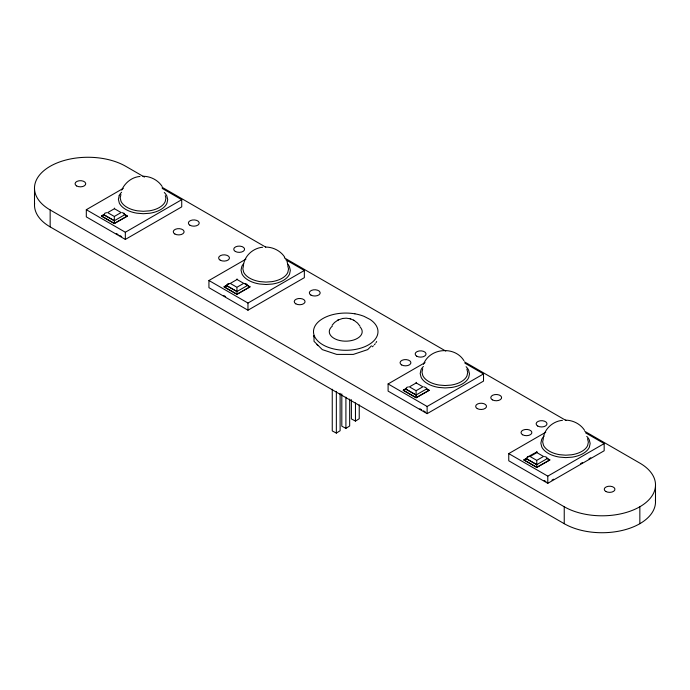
<?xml version="1.0" encoding="UTF-8"?>
<svg xmlns="http://www.w3.org/2000/svg" width="690" height="690" viewBox="0 0 690 690"><rect width="100%" height="100%" fill="white"/><g stroke="black" fill="none" stroke-linecap="round" stroke-linejoin="round"><path stroke-width="1.03" d="M114.393 208.095L114.419 208.182M237.015 278.889L237.041 278.976M416.182 382.329L416.208 382.415M536.837 451.993L527.35 457.082L526.134 459.109L524.09 459.937L536.803 467.277L549.87 459.937L547.075 458.324M123.691 213.883L127.426 216.039L114.359 223.379L101.646 216.039L103.69 215.211L104.897 213.184L106.648 212.667M244.45 283.607L250.047 286.833L236.981 294.182L224.267 286.842L226.311 286.014L227.528 283.987L229.27 283.469M426.411 388.66L429.206 390.273L416.148 397.621L403.434 390.281L405.47 389.453L406.686 387.418L408.437 386.9M119.189 195.658L118.413 199.341L119.31 203.033A25.28 14.594 0 0 0 136.905 213.184L143.296 213.71L149.67 213.262A24.038 13.878 0 0 0 166.937 203.291L167.713 199.608L166.816 195.917A25.28 14.594 0 0 0 164.289 192.476M120.922 194.554L120.198 197.97L121.035 201.394A23.443 13.533 0 0 0 137.353 210.812L143.279 211.295L149.187 210.873A22.287 12.869 0 0 0 165.195 201.627L165.919 198.22L165.29 195.65M243.605 264.21C245.131 255.179 253.575 248.021 262.623 247.253M243.553 265.357L242.828 268.764L243.656 272.188A23.443 13.533 0 0 0 259.975 281.606L265.9 282.089L271.808 281.667A22.287 12.869 0 0 0 287.825 272.429L288.541 269.014L287.713 265.598M422.711 368.796L421.987 372.203L422.823 375.627A23.443 13.533 0 0 0 439.142 385.046L445.067 385.529L450.975 385.106A22.287 12.869 0 0 0 466.983 375.869L467.708 372.453L466.871 369.038M543.427 437.313C544.953 428.283 553.397 421.124 562.445 420.348M543.375 438.452L542.65 441.867L543.479 445.283A23.443 13.533 0 0 0 559.797 454.71L565.722 455.193L571.63 454.77A22.287 12.869 0 0 0 587.647 445.524L588.363 442.118L587.535 438.693M121.682 190.121C124.899 182.807 131.893 177.08 140.001 176.459M423.47 364.355C429.62 347.795 454.839 345.724 463.922 360.672M332.097 325.266L334.538 322.497L337.841 320.169M371.453 345.845L367.684 349.623L353.297 354.41L336.703 354.41L322.316 349.623L314.019 341.317L314.019 335.995M332.252 389.229L332.252 430.922L336.349 433.096L340.11 430.733L340.11 393.317M351.374 399.674L351.374 418.916L355.462 421.09L359.231 418.727L359.231 404.832M341.817 393.912L341.817 426.187L345.906 428.361L349.666 425.997L349.666 399.096M101.646 216.039L104.371 214.426M224.267 286.842L226.993 285.22M403.434 390.281L406.16 388.66M524.09 459.937L526.815 458.324M162.21 188.422L181.729 199.686L181.729 206.871L125.338 239.421L86.31 216.884L86.31 209.708L123.286 188.361M104.104 214.426L101.309 216.048L114.359 223.577L127.426 216.039M103.836 214.857L114.342 220.731L124.89 214.642L124.157 213.357L122.087 212.606M86.31 209.708L125.338 232.237L181.729 199.686M285.764 259.751L304.35 270.48L304.35 277.665L247.969 310.215L208.932 287.678L208.932 280.502L245.907 259.155M229.529 283.607L223.931 286.842L236.989 294.38L250.047 286.833M226.467 285.66L236.963 291.534L247.512 285.444L246.787 284.151L244.709 283.4M208.932 280.502L247.969 303.039L304.35 270.48M464.931 363.19L483.518 373.92L483.518 381.104L427.127 413.655L388.099 391.118L388.099 383.942L425.075 362.595M405.893 388.66L403.098 390.281L416.148 397.82L429.206 390.273M405.625 389.1L416.122 394.973L426.679 388.884L425.946 387.59L423.876 386.84M388.099 383.942L427.127 406.47L483.518 373.92M585.586 432.854L604.173 443.584L604.173 450.768L547.791 483.319L508.754 460.782L508.754 453.606L545.73 432.259M526.556 458.324L523.753 459.937L536.811 467.475L549.87 459.937M526.28 458.755L536.786 464.629L547.334 458.54L546.609 457.246L544.531 456.504M508.754 453.606L547.791 476.135L604.173 443.584M551.966 480.162L553.647 479.196M580.626 463.611L582.481 462.541M588.967 458.807L590.812 457.737M338.247 319.953L342.611 318.47M337.712 320.238L338.376 319.884M527.35 457.082L529.092 456.564M342.551 318.478L346.242 318.176L350.08 318.745M142.951 176.243C150.541 176.269 157.976 180.047 162.133 186.438M265.581 247.046C273.162 247.072 280.606 250.841 284.754 257.232M565.403 420.141C572.985 420.167 580.428 423.945 584.577 430.336M126.753 216.005L124.89 214.642M249.375 286.798L247.512 285.444M428.542 390.238L426.679 388.884M549.197 459.902L547.334 458.54M350.572 318.892L353.728 320.212M349.994 318.72L350.667 318.918M354.117 320.436L357.498 323.024L359.939 326.103M353.599 320.134L354.255 320.505M144.417 177.08L125.761 166.307A53.458 30.86 0 0 0 50.154 166.307A53.458 30.86 0 0 0 50.154 209.958L50.154 226.889L564.239 523.693A53.458 30.86 0 0 0 624.105 529.98A53.458 30.86 0 0 0 655.388 499.853M162.141 187.318L265.71 247.106M284.366 257.879L445.775 351.072M464.439 361.845L566.136 420.555M584.792 431.328L639.846 463.111A53.458 30.86 0 0 1 639.846 506.762L639.846 523.693M103.845 214.676L114.342 220.731M226.467 285.47L236.963 291.534M405.634 388.91L416.122 394.973M526.289 458.574L536.786 464.629M116.282 233.479L118.085 234.522M119.896 235.566L121.699 236.61M223.845 295.587L225.656 296.631M419.874 408.756L421.676 409.8M423.488 410.843L425.29 411.887M544.143 480.507L545.954 481.551M50.154 209.958L564.239 506.762A53.458 30.86 0 0 0 639.846 506.762M286.962 261.148L287.764 264.451M536.846 451.596L536.863 452.079M536.76 460.989L536.803 467.277M416.096 391.334L416.148 397.621M236.937 287.894L236.981 294.182M114.359 223.379L114.316 217.091M655.5 484.932L655.5 501.872M564.239 506.762L564.239 523.693M547.791 476.135L547.791 483.319M427.127 406.47L427.127 413.655M355.462 402.917L355.462 421.09M345.906 397.155L345.906 428.361M336.349 391.403L336.349 433.096M247.969 303.039L247.969 310.215M125.338 232.237L125.338 239.421M34.5 188.129L34.5 205.068M376.662 341.507A32.249 18.621 0 0 1 376.024 342.611M375.265 343.698A32.249 18.621 0 0 1 374.394 344.759M373.411 345.776A32.249 18.621 0 0 1 372.315 346.76M317.9 345.604A32.249 18.621 0 0 1 316.934 344.577M313.51 336.694A32.249 18.621 0 0 1 313.519 335.53M360.077 327.008A16.456 9.496 0 0 1 357.498 338.316A16.456 9.496 0 0 1 337.971 340.049L337.074 339.747A16.456 9.496 0 0 1 330.777 327.716M331.243 327.181A16.456 9.496 0 0 1 332.33 326.172M586.741 436.373A25.28 14.594 0 0 1 589.26 439.815L590.157 443.506L589.381 447.189A24.038 13.878 0 0 1 572.114 457.159L565.74 457.608L559.349 457.082A25.28 14.594 0 0 1 541.754 446.922L540.857 443.239L541.633 439.556A24.038 13.878 0 0 1 544.039 436.14M466.078 366.709A25.28 14.594 0 0 1 468.596 370.159L469.502 373.842L468.717 377.525A24.038 13.878 0 0 1 451.45 387.495L445.084 387.944L438.693 387.426A25.28 14.594 0 0 1 421.098 377.266L420.193 373.575L420.978 369.9A24.038 13.878 0 0 1 423.384 366.476M287.687 264.089A25.28 14.594 0 0 1 289.438 266.72L290.335 270.402L289.559 274.085A24.038 13.878 0 0 1 272.291 284.056L265.917 284.504L259.526 283.987A25.28 14.594 0 0 1 241.931 273.827L241.034 270.135L241.811 266.461A24.038 13.878 0 0 1 243.475 263.856M119.189 195.658A24.038 13.878 0 0 1 121.595 192.243M50.154 226.889A53.458 30.86 0 0 1 34.612 203.05M114.428 208.708L107.649 212.624L114.299 216.47L121.086 212.555L114.428 208.708M237.049 279.51L230.27 283.426L236.929 287.264L243.708 283.349L237.049 279.51M416.217 382.95L409.437 386.857L416.087 390.704L422.875 386.788L416.217 382.95M536.872 452.606L530.093 456.521L536.751 460.368L543.53 456.452L536.872 452.606M354.91 313.821L352.952 313.527A32.249 18.621 0 0 0 316.641 323.653A32.249 18.621 0 0 0 325.835 346.32L327.474 347.01A32.249 18.621 0 0 0 369.814 344.06A32.249 18.621 0 0 0 370.047 319.436L364.01 316.331A32.249 18.621 0 0 0 354.91 313.821M76.616 185.938A5.348 3.088 0 0 0 85.56 184.558A5.348 3.088 0 0 0 79.014 180.78A5.348 3.088 0 0 0 76.616 185.938M174.837 233.988A5.434 3.14 0 0 0 183.928 232.582A5.434 3.14 0 0 0 177.27 228.744A5.434 3.14 0 0 0 174.837 233.988M189.957 225.259A5.434 3.14 0 0 0 199.048 223.853A5.434 3.14 0 0 0 192.389 220.015A5.434 3.14 0 0 0 189.957 225.259M235.316 251.445A5.434 3.14 0 0 0 244.407 250.039A5.434 3.14 0 0 0 237.757 246.201A5.434 3.14 0 0 0 235.316 251.445M295.803 303.824A5.434 3.14 0 0 0 304.885 302.418A5.434 3.14 0 0 0 298.235 298.58A5.434 3.14 0 0 0 295.803 303.824M416.76 356.204A5.434 3.14 0 0 0 425.851 354.798A5.434 3.14 0 0 0 419.192 350.951A5.434 3.14 0 0 0 416.76 356.204M220.196 260.173A5.434 3.14 0 0 0 229.287 258.767A5.434 3.14 0 0 0 222.637 254.929A5.434 3.14 0 0 0 220.196 260.173M310.923 295.096A5.434 3.14 0 0 0 320.005 293.69A5.434 3.14 0 0 0 313.355 289.852A5.434 3.14 0 0 0 310.923 295.096M401.64 364.932A5.434 3.14 0 0 0 410.723 363.527A5.434 3.14 0 0 0 404.073 359.688A5.434 3.14 0 0 0 401.64 364.932M477.239 408.575A5.434 3.14 0 0 0 486.329 407.169A5.434 3.14 0 0 0 479.679 403.331A5.434 3.14 0 0 0 477.239 408.575M492.358 399.846A5.434 3.14 0 0 0 501.449 398.44A5.434 3.14 0 0 0 494.799 394.602A5.434 3.14 0 0 0 492.358 399.846M537.717 426.041A5.434 3.14 0 0 0 546.808 424.635A5.434 3.14 0 0 0 540.158 420.788A5.434 3.14 0 0 0 537.717 426.041M522.597 434.769A5.434 3.14 0 0 0 531.688 433.363A5.434 3.14 0 0 0 525.038 429.525A5.434 3.14 0 0 0 522.597 434.769M605.82 491.478A5.348 3.088 0 0 0 614.764 490.09A5.348 3.088 0 0 0 608.218 486.312A5.348 3.088 0 0 0 605.82 491.478"/></g></svg>
